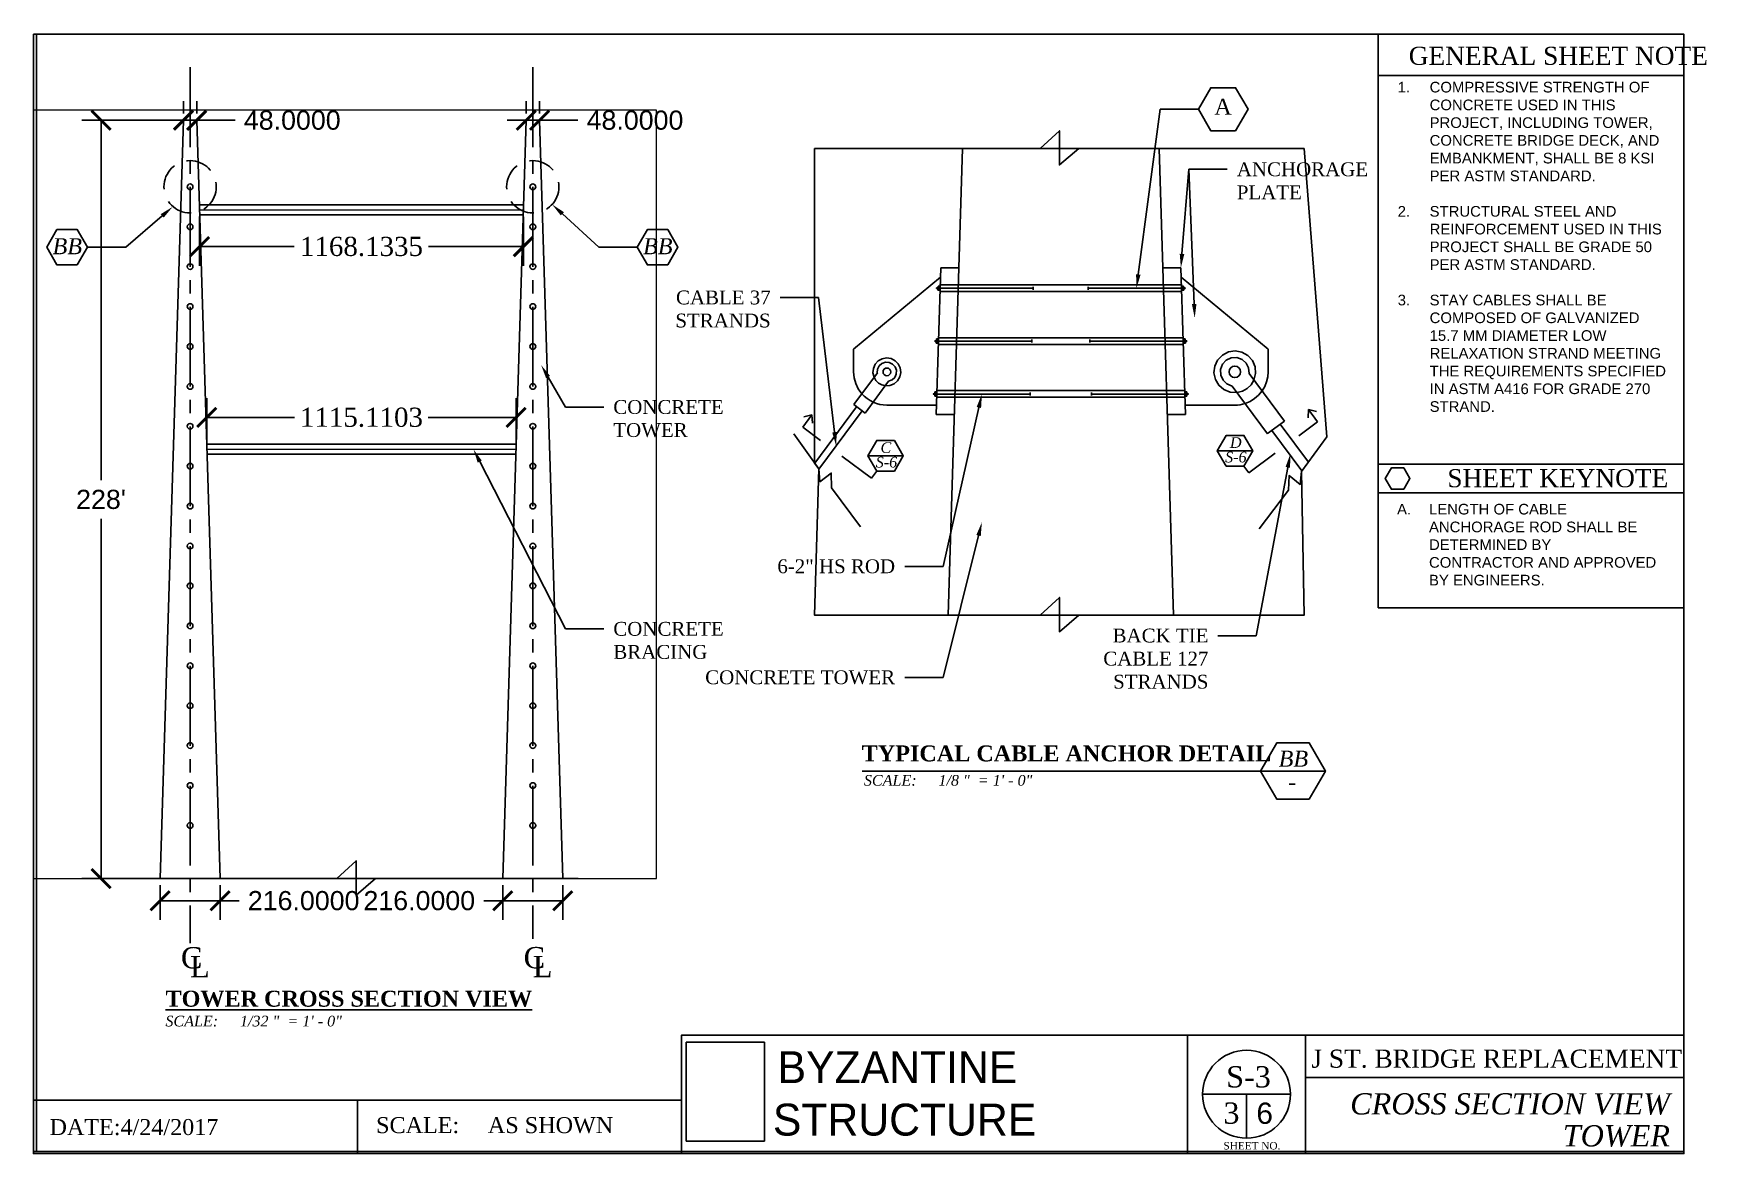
# Paper-space layout 'S-3TOWER CROSS SECTION' of a CAD drawing. Header units: feet, sheet in inches. Extents: x 0 to 15.7, y 0 to 10.5.
# The model-space entities are those that its viewports show. They can reach past a viewport. Long polylines and large blocks are cut down to what shows.
import ezdxf
from ezdxf import colors
from ezdxf.entities.mleader import LeaderData, LeaderLine
from ezdxf.enums import TextEntityAlignment as Align
from ezdxf.math import Vec2, Vec3

# ---------------------------------------------------------------- set-up
doc = ezdxf.new("R2010")
doc.units = ezdxf.units.FT
doc.header["$MEASUREMENT"] = 0
doc.header["$XCLIPFRAME"] = 0
for name, pattern in [('ACAD_ISO03W100', [30, 12, -18]), ('CENTER2', [1.125, 0.75, -0.125, 0.125, -0.125]), ('HIDDEN', [0.375, 0.25, -0.125])]:
    doc.linetypes.add(name, pattern=pattern)
doc.styles.add('Annotative', font='arial.ttf')
doc.styles.add('Bridge 122L', font='times.ttf')
doc.styles.get("Standard").update_dxf_attribs({"font": 'times.ttf'})
doc.styles.add('style1', font='timesi.ttf')
doc.dimstyles.new('Bridge 122L', dxfattribs={"dimtxt": 0.18, "dimasz": 0.18, "dimexe": 0.18, "dimexo": 0.0625, "dimgap": 0.09, "dimtad": 0, "dimtih": 1, "dimtoh": 1, "dimdec": 0, "dimzin": 0, "dimdsep": 46, "dimlunit": 3, "dimtxsty": 'Annotative', "dimblk": 'ARCHTICK', "dimcen": 0.09, "dimadec": 1, "dimazin": 0, "dimtfac": 1, "dimtdec": 0, "dimtofl": 0, "dimtmove": 0, "dimatfit": 3, "dimfxl": 1, "dimtolj": 1, "dimtzin": 0, "dimarcsym": 0})
picture_1 = doc.add_image_def('image1.jpg', size_in_pixel=(215, 288))

# ---------------------------------------------------------------- blocks, each defined once
blk = doc.blocks.new('Sheet Number')
for p, q in [((11.806, 0.557), (10.98, 0.557)), ((11.393, 0.557), (11.393, 0.144))]:
    blk.add_line(p, q)
blk.add_circle((11.393, 0.557), 0.413)
for tag, p in [('S-1', (11.411, 0.721)), ('1', (11.251, 0.38))]:
    blk.add_attdef(tag, text='', height=0.2).set_placement(p, align=Align.MIDDLE)
at = {"style": 'Annotative'}
blk.add_attdef('6', text='', height=0.2, dxfattribs=at).set_placement((11.563, 0.379), align=Align.MIDDLE)
blk = doc.blocks.new('_ArchTick')
at = {"color": 0, "linetype": 'ByBlock', "const_width": 0.15}
blk.add_lwpolyline([(-0.5, -0.5), (0.5, 0.5)], dxfattribs=at)
blk = doc.blocks.new('*D15')
at = {"color": 0, "linetype": 'Continuous', "lineweight": -2, "transparency": 16777216}
for p, q in [((1.559, 8.805), (1.559, 8.341)), ((4.601, 8.8), (4.601, 8.341)), ((1.559, 8.521), (2.449, 8.521)), ((4.601, 8.521), (3.71, 8.521))]:
    blk.add_line(p, q, dxfattribs=at)
at = {"layer": 'Defpoints', "color": 0, "transparency": 16777216}
for p in [(1.559, 8.867), (4.601, 8.863), (1.559, 8.521)]:
    blk.add_point(p, dxfattribs=at)
at = {"color": 0, "lineweight": -2, "transparency": 16777216, "xscale": 0.18, "yscale": 0.18, "zscale": 0.18, "rotation": 180}
blk.add_blockref('_ArchTick', (1.559, 8.521), dxfattribs=at)
at = {"color": 0, "lineweight": -2, "transparency": 16777216, "xscale": 0.18, "yscale": 0.18, "zscale": 0.18}
blk.add_blockref('_ArchTick', (4.601, 8.521), dxfattribs=at)
at = {"color": 0, "transparency": 16777216, "insert": (3.08, 8.521), "char_height": 0.18, "attachment_point": 5, "style": 'Bridge 122L'}
blk.add_mtext('\\A1;1168.1335', dxfattribs=at)
blk = doc.blocks.new('*D16')
at = {"color": 0, "linetype": 'Continuous', "lineweight": -2, "transparency": 16777216}
for p, q in [((1.628, 6.679), (1.628, 7.096)), ((4.532, 6.679), (4.532, 7.096)), ((1.628, 6.916), (2.452, 6.916)), ((4.532, 6.916), (3.708, 6.916))]:
    blk.add_line(p, q, dxfattribs=at)
at = {"layer": 'Defpoints', "color": 0, "transparency": 16777216}
for p in [(1.628, 6.916), (1.628, 6.617), (4.532, 6.616)]:
    blk.add_point(p, dxfattribs=at)
at = {"color": 0, "lineweight": -2, "transparency": 16777216, "xscale": 0.18, "yscale": 0.18, "zscale": 0.18, "rotation": 180}
blk.add_blockref('_ArchTick', (1.628, 6.916), dxfattribs=at)
at = {"color": 0, "lineweight": -2, "transparency": 16777216, "xscale": 0.18, "yscale": 0.18, "zscale": 0.18}
blk.add_blockref('_ArchTick', (4.532, 6.916), dxfattribs=at)
at = {"color": 0, "transparency": 16777216, "insert": (3.08, 6.916), "char_height": 0.18, "attachment_point": 5, "style": 'Bridge 122L'}
blk.add_mtext('\\A1;1115.1103', dxfattribs=at)
blk = doc.blocks.new('*D17')
at = {"color": 0, "linetype": 'Continuous', "lineweight": -2, "transparency": 16777216}
for p, q in [((1.408, 9.708), (0.454, 9.708)), ((0.634, 9.708), (0.634, 6.327)), ((0.634, 2.583), (0.634, 5.963)), ((1.409, 2.583), (0.454, 2.583))]:
    blk.add_line(p, q, dxfattribs=at)
at = {"layer": 'Defpoints', "color": 0, "transparency": 16777216}
for p in [(1.47, 9.708), (0.634, 2.583), (1.471, 2.583)]:
    blk.add_point(p, dxfattribs=at)
at = {"color": 0, "lineweight": -2, "transparency": 16777216, "xscale": 0.18, "yscale": 0.18, "zscale": 0.18}
for p, rotation in [((0.634, 9.708), 90), ((0.634, 2.583), 270)]:
    blk.add_blockref('_ArchTick', p, dxfattribs=dict(at, rotation=rotation))
at = {"color": 0, "transparency": 16777216, "insert": (0.634, 6.145), "char_height": 0.18, "attachment_point": 5, "style": 'Annotative'}
blk.add_mtext("\\A1;228'", dxfattribs=at)
blk = doc.blocks.new('*D18')
at = {"color": 0, "linetype": 'Continuous', "lineweight": -2, "transparency": 16777216}
for p, q in [((4.627, 9.77), (4.627, 9.888)), ((4.752, 9.77), (4.752, 9.888)), ((4.627, 9.708), (4.447, 9.708)), ((4.752, 9.708), (5.112, 9.708))]:
    blk.add_line(p, q, dxfattribs=at)
at = {"layer": 'Defpoints', "color": 0, "transparency": 16777216}
for p in [(4.627, 9.708), (4.752, 9.708), (4.752, 9.708)]:
    blk.add_point(p, dxfattribs=at)
at = {"color": 0, "lineweight": -2, "transparency": 16777216, "xscale": 0.18, "yscale": 0.18, "zscale": 0.18}
blk.add_blockref('_ArchTick', (4.627, 9.708), dxfattribs=at)
at = {"color": 0, "lineweight": -2, "transparency": 16777216, "xscale": 0.18, "yscale": 0.18, "zscale": 0.18, "rotation": 180}
blk.add_blockref('_ArchTick', (4.752, 9.708), dxfattribs=at)
at = {"color": 0, "transparency": 16777216, "insert": (5.649, 9.708), "char_height": 0.18, "attachment_point": 5, "style": 'Annotative'}
blk.add_mtext('\\A1;48.0000', dxfattribs=at)
blk = doc.blocks.new('*D19')
at = {"color": 0, "linetype": 'Continuous', "lineweight": -2, "transparency": 16777216}
for p, q in [((4.408, 2.52), (4.408, 2.195)), ((4.971, 2.52), (4.971, 2.195)), ((4.408, 2.375), (4.228, 2.375)), ((4.971, 2.375), (4.408, 2.375))]:
    blk.add_line(p, q, dxfattribs=at)
at = {"layer": 'Defpoints', "color": 0, "transparency": 16777216}
for p in [(4.408, 2.583), (4.971, 2.583), (4.408, 2.375)]:
    blk.add_point(p, dxfattribs=at)
at = {"color": 0, "lineweight": -2, "transparency": 16777216, "xscale": 0.18, "yscale": 0.18, "zscale": 0.18, "rotation": 180}
blk.add_blockref('_ArchTick', (4.408, 2.375), dxfattribs=at)
at = {"color": 0, "lineweight": -2, "transparency": 16777216, "xscale": 0.18, "yscale": 0.18, "zscale": 0.18}
blk.add_blockref('_ArchTick', (4.971, 2.375), dxfattribs=at)
at = {"color": 0, "transparency": 16777216, "insert": (3.623, 2.375), "char_height": 0.18, "attachment_point": 5, "style": 'Annotative'}
blk.add_mtext('\\A1;216.0000', dxfattribs=at)
blk = doc.blocks.new('*D20')
at = {"color": 0, "linetype": 'Continuous', "lineweight": -2, "transparency": 16777216}
for p, q in [((1.408, 9.77), (1.408, 9.888)), ((1.533, 9.77), (1.533, 9.888)), ((1.408, 9.708), (1.228, 9.708)), ((1.533, 9.708), (1.893, 9.708))]:
    blk.add_line(p, q, dxfattribs=at)
at = {"layer": 'Defpoints', "color": 0, "transparency": 16777216}
for p in [(1.408, 9.708), (1.408, 9.708), (1.533, 9.708)]:
    blk.add_point(p, dxfattribs=at)
at = {"color": 0, "lineweight": -2, "transparency": 16777216, "xscale": 0.18, "yscale": 0.18, "zscale": 0.18}
blk.add_blockref('_ArchTick', (1.408, 9.708), dxfattribs=at)
at = {"color": 0, "lineweight": -2, "transparency": 16777216, "xscale": 0.18, "yscale": 0.18, "zscale": 0.18, "rotation": 180}
blk.add_blockref('_ArchTick', (1.533, 9.708), dxfattribs=at)
at = {"color": 0, "transparency": 16777216, "insert": (2.43, 9.708), "char_height": 0.18, "attachment_point": 5, "style": 'Annotative'}
blk.add_mtext('\\A1;48.0000', dxfattribs=at)
blk = doc.blocks.new('*D21')
at = {"color": 0, "linetype": 'Continuous', "lineweight": -2, "transparency": 16777216}
for p, q in [((1.189, 2.52), (1.189, 2.195)), ((1.752, 2.52), (1.752, 2.195)), ((1.189, 2.375), (1.752, 2.375)), ((1.752, 2.375), (1.932, 2.375))]:
    blk.add_line(p, q, dxfattribs=at)
at = {"layer": 'Defpoints', "color": 0, "transparency": 16777216}
for p in [(1.189, 2.583), (1.752, 2.583), (1.752, 2.375)]:
    blk.add_point(p, dxfattribs=at)
at = {"color": 0, "lineweight": -2, "transparency": 16777216, "xscale": 0.18, "yscale": 0.18, "zscale": 0.18, "rotation": 180}
blk.add_blockref('_ArchTick', (1.189, 2.375), dxfattribs=at)
at = {"color": 0, "lineweight": -2, "transparency": 16777216, "xscale": 0.18, "yscale": 0.18, "zscale": 0.18}
blk.add_blockref('_ArchTick', (1.752, 2.375), dxfattribs=at)
at = {"color": 0, "transparency": 16777216, "insert": (2.537, 2.375), "char_height": 0.18, "attachment_point": 5, "style": 'Annotative'}
blk.add_mtext('\\A1;216.0000', dxfattribs=at)

msp = doc.modelspace()

# ---------------------------------------------------------------- linework, layer by layer
for p, q in [((609993.95, 602163.18), (610077.95, 604899.18)), ((610077.95, 604899.18), (610125.95, 604899.18)), ((610125.95, 604899.18), (610209.95, 602163.18)), ((611313.95, 604899.18), (611229.95, 602163.18)), ((611361.95, 604899.18), (611313.95, 604899.18)), ((611445.95, 602163.18), (611361.95, 604899.18)), ((611888.7, 604899.18), (611804.7, 602163.18)), ((612020.7, 602163.18), (611936.7, 604899.18)), ((611876.62, 604681.23), (611875.27, 604637.13)), ((611882.01, 604681.23), (611876.62, 604681.23)), ((611943.39, 604681.23), (611948.77, 604681.23)), ((611948.77, 604681.23), (611950.13, 604637.13)), ((611875.79, 604675.17), (611875.43, 604675.17)), ((611875.43, 604675.17), (611875.43, 604675.17)), ((611875.43, 604675), (611875.78, 604675)), ((611904.43, 604675.08), (611875.47, 604675.08)), ((611875.81, 604675.73), (611875.77, 604674.44)), ((611875.77, 604674.44), (611876.42, 604674.44)), ((611876.44, 604675.26), (611875.79, 604675.26)), ((611875.79, 604675.08), (611875.79, 604675.17)), ((611876.43, 604674.91), (611875.79, 604674.91)), ((611875.81, 604675.73), (611876.45, 604675.73)), ((611876.47, 604676.08), (611912.7, 604676.08)), ((611904.43, 604675.08), (611904.43, 604675.53)), ((611904.43, 604675.08), (611904.43, 604675.53)), ((611904.43, 604675.08), (611904.43, 604674.63)), ((611912.7, 604676.08), (611948.93, 604676.08)), ((611920.96, 604675.08), (611920.96, 604675.53)), ((611920.96, 604675.08), (611920.96, 604675.53)), ((611920.96, 604675.08), (611949.92, 604675.08)), ((611920.96, 604675.08), (611920.96, 604674.63)), ((611949.59, 604675.73), (611948.94, 604675.73)), ((611948.96, 604675.26), (611949.6, 604675.26)), ((611948.97, 604674.91), (611949.61, 604674.91)), ((611949.63, 604674.44), (611948.98, 604674.44)), ((611949.59, 604675.73), (611949.63, 604674.44)), ((611949.61, 604675.08), (611949.61, 604675.17)), ((611949.61, 604675.17), (611949.96, 604675.17)), ((611949.96, 604675), (611949.61, 604675)), ((611949.96, 604675.17), (611949.96, 604675.17)), ((611948.99, 604674.08), (611876.4, 604674.09)), ((611875.3, 604659.26), (611874.94, 604659.26)), ((611874.94, 604659.26), (611874.94, 604659.26)), ((611875.32, 604659.83), (611875.28, 604658.53)), ((611875.95, 604659.35), (611875.3, 604659.35)), ((611875.3, 604659.18), (611875.3, 604659.26)), ((611875.32, 604659.83), (611875.97, 604659.83)), ((611875.98, 604660.18), (611912.7, 604660.18)), ((611903.95, 604659.18), (611903.95, 604659.63)), ((611903.95, 604659.18), (611903.95, 604659.63)), ((611912.7, 604660.18), (611949.42, 604660.18)), ((611921.45, 604659.18), (611921.45, 604659.63)), ((611921.45, 604659.18), (611921.45, 604659.63)), ((611950.08, 604659.83), (611949.43, 604659.83)), ((611949.44, 604659.35), (611950.09, 604659.35)), ((611950.08, 604659.83), (611950.12, 604658.53)), ((611950.1, 604659.18), (611950.1, 604659.26)), ((611950.1, 604659.26), (611950.45, 604659.26)), ((611950.45, 604659.26), (611950.45, 604659.26)), ((611874.94, 604659.1), (611875.3, 604659.1)), ((611903.95, 604659.18), (611874.98, 604659.18)), ((611875.28, 604658.53), (611875.93, 604658.53)), ((611875.94, 604659), (611875.3, 604659)), ((611949.48, 604658.18), (611875.92, 604658.18)), ((611903.95, 604659.18), (611903.95, 604658.73)), ((611921.45, 604659.18), (611950.41, 604659.18)), ((611921.45, 604659.18), (611921.45, 604658.73)), ((611949.46, 604659), (611950.1, 604659)), ((611950.12, 604658.53), (611949.47, 604658.53)), ((611950.45, 604659.1), (611950.1, 604659.1)), ((611857.55, 604649.62), (611850.47, 604640.07)), ((611969.28, 604649.47), (611979.9, 604635.13)), ((611860.95, 604647.09), (611853.86, 604637.54)), ((611949.91, 604644.28), (611875.49, 604644.28)), ((611964.18, 604645.67), (611974.81, 604631.34)), ((611851.32, 604639.44), (611835.33, 604617.96)), ((611853.87, 604637.55), (611850.48, 604640.08)), ((611874.81, 604643.35), (611874.46, 604643.35)), ((611874.46, 604643.35), (611874.46, 604643.35)), ((611874.46, 604643.19), (611874.81, 604643.19)), ((611903.46, 604643.27), (611874.5, 604643.27)), ((611874.83, 604643.92), (611874.79, 604642.62)), ((611874.79, 604642.62), (611875.44, 604642.62)), ((611875.46, 604643.44), (611874.81, 604643.44)), ((611874.81, 604643.27), (611874.81, 604643.35)), ((611875.45, 604643.09), (611874.81, 604643.09)), ((611874.83, 604643.92), (611875.48, 604643.92)), ((611875.43, 604642.29), (611912.7, 604642.27)), ((611903.46, 604643.27), (611903.46, 604643.72)), ((611903.46, 604643.27), (611903.46, 604643.72)), ((611903.46, 604643.27), (611903.46, 604642.82)), ((611912.7, 604642.27), (611949.97, 604642.29)), ((611921.94, 604643.27), (611921.94, 604643.72)), ((611921.94, 604643.27), (611921.94, 604643.72)), ((611921.94, 604643.27), (611950.9, 604643.27)), ((611921.94, 604643.27), (611921.94, 604642.82)), ((611950.57, 604643.92), (611949.92, 604643.92)), ((611949.93, 604643.44), (611950.58, 604643.44)), ((611949.94, 604643.09), (611950.59, 604643.09)), ((611950.61, 604642.62), (611949.96, 604642.62)), ((611950.57, 604643.92), (611950.61, 604642.62)), ((611950.59, 604643.27), (611950.59, 604643.35)), ((611950.59, 604643.35), (611950.94, 604643.35)), ((611950.94, 604643.19), (611950.59, 604643.19)), ((611950.94, 604643.35), (611950.94, 604643.35)), ((611853.02, 604638.18), (611837.32, 604617.09)), ((611880.65, 604637.13), (611875.27, 604637.13)), ((611944.74, 604637.13), (611950.13, 604637.13)), ((611974.79, 604631.36), (611979.89, 604635.15)), ((611978.62, 604634.19), (612002.61, 604601.98)), ((611976.07, 604632.31), (611999.62, 604600.67)), ((610135.33, 604593.64), (611304.57, 604593.64)), ((610719.92, 604557.64), (610136.43, 604557.64)), ((611303.46, 604557.64), (610719.92, 604557.64)), ((610719.95, 603730.12), (610161.84, 603730.12)), ((611278.06, 603730.12), (610719.95, 603730.12)), ((610162.95, 603694.12), (611276.95, 603694.12)), ((610209.95, 602163.18), (609993.95, 602163.18)), ((610209.95, 602163.18), (611229.95, 602163.18)), ((611229.95, 602163.18), (611205.95, 602163.18)), ((611229.95, 602163.18), (611445.95, 602163.18)), ((611229.95, 602163.18), (611253.95, 602163.18))]:
    msp.add_line(p, q)
at = {"linetype": 'HIDDEN'}
for p, q in [((610135.85, 604576.53), (611303.99, 604574.75)), ((610162.39, 603712.17), (611277.5, 603712.06))]:
    msp.add_line(p, q, dxfattribs=at)
for points in [[(611876.54, 604678.38), (611850.41, 604656.72), (611850.41, 604649.93, 0.181922), (611852.89, 604643.34, 0.181922)], [(611948.86, 604678.38), (611974.98, 604656.72), (611974.98, 604649.93, -0.153726), (611973.18, 604644.2, -0.153726)], [(611856.3, 604640.82, 0.10647), (611860.41, 604639.93), (611875.36, 604639.93)], [(611968.08, 604640.42, -0.07873), (611964.98, 604639.93), (611950.04, 604639.93)]]:
    msp.add_lwpolyline(points, format="xyb")
msp.add_lwpolyline([(611973.18, 604644.2, -0.163021), (611968.08, 604640.42, -0.107081)], format="xyb", dxfattribs=at)
at = {"linetype": 'ACAD_ISO03W100'}
msp.add_lwpolyline([(611852.89, 604643.34, 0.107081), (611856.3, 604640.82, 0.107081)], format="xyb", dxfattribs=at)
for centre, radius in [((610101.95, 604659.18), 10.26), ((611337.95, 604659.18), 10.26), ((611860.41, 604649.93), 1.15), ((611964.98, 604649.93), 1.72), ((610101.95, 604515.18), 10.26), ((611337.95, 604515.18), 10.26), ((610101.95, 604371.18), 10.26), ((611337.95, 604371.18), 10.26), ((610101.95, 604227.18), 10.26), ((611337.95, 604227.18), 10.26), ((610101.95, 604083.18), 10.26), ((611337.95, 604083.18), 10.26), ((610101.95, 603939.18), 10.26), ((611337.95, 603939.18), 10.26), ((610101.95, 603795.18), 10.26), ((611337.95, 603795.18), 10.26), ((610101.95, 603651.18), 10.26), ((611337.95, 603651.18), 10.26), ((610101.95, 603507.18), 10.26), ((611337.95, 603507.18), 10.26), ((610101.95, 603363.18), 10.26), ((611337.95, 603363.18), 10.26), ((610101.95, 603219.18), 10.26), ((611337.95, 603219.18), 10.26), ((610101.95, 603075.18), 10.26), ((611337.95, 603075.18), 10.26), ((610101.95, 602931.18), 10.26), ((611337.95, 602931.18), 10.26), ((610101.95, 602787.18), 10.26), ((611337.95, 602787.18), 10.26), ((610101.95, 602643.18), 10.26), ((611337.95, 602643.18), 10.26), ((610101.95, 602499.18), 10.26), ((611337.95, 602499.18), 10.26), ((610101.95, 602355.18), 10.26), ((611337.95, 602355.18), 10.26)]:
    msp.add_circle(centre, radius)
for centre, radius, start, end in [((611875.43, 604675.09), 0.0811, 90, 270), ((611949.96, 604675.09), 0.0811, 270, 90), ((611874.94, 604659.18), 0.0811, 90, 270), ((611950.45, 604659.18), 0.0811, 270, 90), ((611964.98, 604649.93), 6.27, 336.9531, 276.0567), ((611964.98, 604649.93), 4.33, 353.4714, 259.3399), ((611860.41, 604649.93), 4.18, 263.9433, 203.0469), ((611860.41, 604649.93), 2.89, 280.6601, 186.5286), ((611874.46, 604643.27), 0.0811, 90, 270), ((611950.94, 604643.27), 0.0811, 270, 90)]:
    msp.add_arc(centre, radius, start, end)
at = {"linetype": 'HIDDEN'}
for centre, radius, start, end in [((611860.41, 604649.93), 4.18, 203.0469, 263.9433), ((611964.98, 604649.93), 6.27, 276.0567, 336.9531)]:
    msp.add_arc(centre, radius, start, end, dxfattribs=at)

psp = doc.layouts.new('S-3TOWER CROSS SECTION')

# ---------------------------------------------------------------- linework, layer by layer
for p, q in [((0.0281, 10.5236), (0.0281, 0.0204)), ((12.6271, 10.1289), (15.5003, 10.1289)), ((11.118, 6.6036), (11.4505, 6.6036)), ((7.8364, 6.556), (8.169, 6.556)), ((12.6271, 6.2079), (15.5003, 6.2079)), ((7.7836, 3.5939), (12.1338, 3.5939)), ((15.5003, -0.0001), (15.5003, 1.4999)), ((15.5003, 1.4999), (15.5003, 0.9999)), ((10.8375, 1.1137), (11.9475, 1.1137)), ((15.5003, 1.1137), (11.2178, 1.1137)), ((11.9475, 1.1137), (11.9475, -0.0001)), ((15.5003, 0.9999), (15.5003, 0.5999)), ((15.5003, 0.7137), (11.9475, 0.7137)), ((6.0869, 0.4999), (-0.0005, 0.4999)), ((3.0432, 0.4999), (3.0432, -0.0001)), ((15.4969, 0.0204), (0.0009, 0.0204)), ((11.5003, -0.0001), (12.1003, -0.0001))]:
    psp.add_line(p, q)
at = {"linetype": 'CENTER2'}
for p, q in [((1.4702, 10.2062), (1.4711, 1.9763)), ((4.6897, 10.2062), (4.6897, 2.0174)), ((7.2247, 6.8232), (7.3104, 6.9391)), ((7.3104, 6.9391), (7.2345, 6.9204)), ((7.3104, 6.9391), (7.3148, 6.8609)), ((11.9742, 6.9898), (11.9699, 6.9117)), ((12.0599, 6.874), (11.9742, 6.9898)), ((11.9742, 6.9898), (12.0501, 6.9711)), ((7.3922, 6.6993), (7.2247, 6.8232)), ((11.8825, 6.7427), (12.0599, 6.874)), ((7.5922, 6.5514), (7.8704, 6.3455)), ((11.4143, 6.3963), (11.3674, 6.4596)), ((11.6617, 6.5794), (11.4143, 6.3963)), ((7.8704, 6.3455), (7.9173, 6.4089))]:
    psp.add_line(p, q, dxfattribs=at)
for points in [[(-0.0005, 10.5155), (-0.0005, -0.0001), (15.5003, -0.0001), (15.5003, 10.5155)], [(15.5003, 10.5155), (15.5003, 6.477), (12.6271, 6.477), (12.6271, 10.5155)], [(11.2898, 9.6095), (11.4063, 9.8113), (11.2898, 10.0131), (11.0568, 10.0131), (10.9404, 9.8113), (11.0568, 9.6095)], [(0.4107, 8.3496), (0.5062, 8.5149), (0.4107, 8.6803), (0.2197, 8.6803), (0.1242, 8.5149), (0.2197, 8.3496)], [(5.9566, 8.3496), (6.0521, 8.5149), (5.9566, 8.6803), (5.7656, 8.6803), (5.6702, 8.5149), (5.7656, 8.3496)], [(7.9196, 6.412), (7.8364, 6.556), (7.9196, 6.7), (8.0858, 6.7), (8.169, 6.556), (8.0858, 6.412)], [(11.2011, 6.4596), (11.118, 6.6036), (11.2011, 6.7476), (11.3674, 6.7476), (11.4505, 6.6036), (11.3674, 6.4596)], [(12.6271, 5.1284), (12.6271, 6.477), (15.5003, 6.477), (15.5003, 5.1284)], [(12.8693, 6.2405), (12.9272, 6.3408), (12.8693, 6.4412), (12.7534, 6.4412), (12.6954, 6.3408), (12.7534, 6.2405)], [(11.9815, 3.33), (12.1338, 3.5939), (11.9815, 3.8578), (11.6767, 3.8578), (11.5244, 3.5939), (11.6767, 3.33)]]:
    psp.add_lwpolyline(points, close=True)
for points in [[(11.291, 9.4419), (9.8163, 9.4419), (9.6346, 9.2881), (9.6346, 9.6094), (9.4529, 9.4419), (7.9665, 9.4419)], [(7.1395, 6.7611), (7.3762, 6.4322), (7.3855, 6.3113), (7.4919, 6.3929), (7.4954, 6.2546), (7.7662, 5.8884)], [(12.1478, 6.7341), (11.9076, 6.4078), (11.897, 6.2871), (11.7915, 6.3698), (11.7865, 6.2316), (11.5118, 5.8682)], [(11.291, 5.0567), (9.8163, 5.0567), (9.6346, 4.9029), (9.6346, 5.2243), (9.4529, 5.0567), (7.9665, 5.0567)], [(5.1159, 2.5827), (3.2118, 2.5827), (3.0301, 2.4289), (3.0301, 2.7502), (2.8484, 2.5827), (1.0402, 2.5827)], [(11.2178, 1.1137), (6.0869, 1.1137), (6.0869, -0.0001)], [(10.8375, 1.1137), (10.8375, -0.0001)]]:
    psp.add_lwpolyline(points)
at = {"linetype": 'HIDDEN'}
for centre in [(1.4706, 9.0827), (4.6893, 9.0827)]:
    psp.add_circle(centre, 0.2457, dxfattribs=at)
at = {"layer": 'Defpoints'}
psp.add_lwpolyline([(7.3362, 6.4878), (7.3762, 6.4322), (7.3362, 5.0567), (11.933, 5.0567), (11.9076, 6.4078), (12.1478, 6.7341), (11.933, 9.4419), (7.3362, 9.4419), (7.3362, 6.4878)], close=True, dxfattribs=at)

# ---------------------------------------------------------------- block references
psp.add_blockref('Sheet Number', (-0.0005, -0.0001)).add_auto_attribs({'6': '6', '1': '3', 'S-1': 'S-3'})

# ---------------------------------------------------------------- texts
for s, width, gutter_width, heights, insert, char_height, attachment_point in [('GENERAL SHEET NOTE', 3.036309, 1, [0.1738], (15.7252, 10.2261), 0.17, 9), ('\\pi-0.3,l0.4,t0.4;{\\fArial|b0|i0|c0|p34;1.^ICOMPRESSIVE STRENGTH OF CONCRETE USED IN THIS PROJECT, INCLUDING TOWER, CONCRETE BRIDGE DECK, AND EMBANKMENT, SHALL BE 8 KSI PER ASTM STANDARD.\\P\\P2.^ISTRUCTURAL STEEL AND REINFORCEMENT USED IN THIS PROJECT SHALL BE GRADE 50 PER ASTM STANDARD.  \\P\\P3.^ISTAY CABLES SHALL BE COMPOSED OF GALVANIZED 15.7 MM DIAMETER LOW RELAXATION STRAND MEETING THE REQUIREMENTS SPECIFIED IN ASTM A416 FOR GRADE 270 STRAND. }', 2.649806, 0.75, [0], (12.7119, 10.0691), 0.1, 1), ('SHEET KEYNOTE', 2.339618, 1, [0.1026], (15.3533, 6.2576), 0.17, 9), ('\\pi-0.3,l0.5,t0.5;{\\fArial|b0|i0|c0|p34;A.^ILENGTH OF CABLE ANCHORAGE ROD SHALL BE DETERMINED BY CONTRACTOR AND APPROVED BY ENGINEERS.  }', 2.649806, 0.75, [0], (12.606, 6.104), 0.1, 1), ('{\\fTimes New Roman|b1|i0|c0|p18;TYPICAL CABLE ANCHOR DETAIL \\L              }', 4.155379, 0.75, [0], (7.7785, 3.8344), 0.15, 1), ('{\\fTimes New Roman|b1|i0|c0|p18;\\LTOWER CROSS SECTION VIEW}', 5.288021, 0.75, [0], (1.24, 1.5297), 0.15, 1), ('J ST. BRIDGE REPLACEMENT', 4.282502, 1, [0], (15.4825, 0.8028), 0.17, 9), ('SHEET NO.', 0.734832, 1, [0], (11.1755, 0.1082), 0.07, 1)]:
    psp.add_mtext_dynamic_manual_height_columns(s, width=width, gutter_width=gutter_width, heights=heights, dxfattribs=dict(insert=insert, char_height=char_height, attachment_point=attachment_point))
at = {"insert": (11.0895, 9.9106), "char_height": 0.15, "attachment_point": 1, "style": 'Bridge 122L'}
psp.add_mtext('A', dxfattribs=at)
at = {"linetype": 'ACAD_ISO03W100', "lineweight": 100, "char_height": 0.15, "attachment_point": 1, "style": 'style1'}
for s, insert in [('BB', (0.1788, 8.5998)), ('BB', (5.7248, 8.5998)), ('BB', (11.6938, 3.785)), ('-', (11.782, 3.5671))]:
    psp.add_mtext_dynamic_manual_height_columns(s, width=0.2, gutter_width=1, heights=[0], dxfattribs=dict(at, insert=insert))
at = {"attachment_point": 1}
for s, width, gutter_width, insert, char_height, style in [('C', 0.249381, 1, (7.9547, 6.6824), 0.1, 'style1'), ('D', 0.249381, 1, (11.2362, 6.7301), 0.1, 'style1'), ('S-6', 0.249381, 1, (7.9098, 6.5459), 0.1, 'style1'), ('S-6', 0.249381, 1, (11.1913, 6.5936), 0.1, 'style1'), ('\\A1;\\pi-0.3,l0.4,t0.8;{\\fTimes New Roman|b0|i1|c0|p18;SCALE:^I1/8 "  = 1\' - 0"}', 2.83997, 0.75, (7.6988, 3.5564), 0.1, 'Bridge 122L'), ('\\A1;\\pi-0.3,l0.4,t0.8;{\\fTimes New Roman|b0|i1|c0|p18;SCALE:^I1/32 "  = 1\' - 0"}', 2.83997, 0.75, (1.1388, 1.2945), 0.1, 'Bridge 122L'), ('\\pi-0.45,l0.6,t1.2;SCALE:^IAS SHOWN ', 3.610623, 0.75, (3.0674, 0.342), 0.15, 'Bridge 122L')]:
    psp.add_mtext_dynamic_manual_height_columns(s, width=width, gutter_width=gutter_width, heights=[0], dxfattribs=dict(at, insert=insert, char_height=char_height, style=style))
at = {"linetype": 'CENTER2', "char_height": 0.2, "attachment_point": 1}
for s, insert in [('C', (1.3841, 1.9395)), ('C', (4.6027, 1.9403)), ('L', (1.4711, 1.856)), ('L', (4.6897, 1.8568))]:
    psp.add_mtext_dynamic_manual_height_columns(s, width=1.004548, gutter_width=1, heights=[0], dxfattribs=dict(at, insert=insert))
at = {"char_height": 0.3, "attachment_point": 1}
for s, insert, width in [('{\\fHarrington|b0|i0|c0|p82;BYZANTINE}', (6.9884, 0.9615), 2.788093), ('{\\fBankGothic Lt BT|b0|i0|c0|p34;STRUCTURE}', (6.9439, 0.4688), 2.070423)]:
    psp.add_mtext(s, dxfattribs=dict(at, insert=insert, width=width))
at = {"insert": (15.3693, 0.0622), "char_height": 0.2, "attachment_point": 9, "line_spacing_factor": 0.9}
psp.add_mtext_dynamic_manual_height_columns('{\\fTimes New Roman|b0|i1|c0|p18;CROSS SECTION VIEW \\PTOWER }', width=2.969082, gutter_width=1, heights=[0], dxfattribs=at)
psp.add_attdef('DATE:4/24/2017', (0.1503, 0.1739), '', height=0.15)

# ---------------------------------------------------------------- dimensions: what is measured, and where the dimension line sits
dim = psp.add_linear_dim(base=(0.6338, 2.5827), p1=(1.4703, 9.7077), p2=(1.4711, 2.5827), angle=90, dimstyle='Bridge 122L', override={"dimlfac": -384})
dim.commit()
dim.dimension.update_dxf_attribs({"geometry": '*D17', "text_midpoint": (0.6338, 6.1452)})
for base, p1, p2, override, picture, middle in [((1.4081, 9.7077), (1.5331, 9.7077), (1.4081, 9.7077), {"dimlfac": -384}, '*D20', (2.4299, 9.7077)), ((1.5589, 8.5208), (4.6009, 8.8628), (1.5589, 8.8675), {"dimlfac": -384, "dimtxsty": 'Bridge 122L'}, '*D15', (3.0799, 8.5208))]:
    dim = psp.add_linear_dim(base=base, p1=p1, p2=p2, dimstyle='Bridge 122L', override=override)
    dim.commit()
    dim.dimension.update_dxf_attribs({"geometry": picture, "text_midpoint": middle, "dimtype": 160})
for base, p1, p2, override, picture, middle in [((4.7518, 9.7077), (4.6268, 9.7077), (4.7518, 9.7077), {"dimlfac": -384}, '*D18', (5.6487, 9.7077)), ((1.628, 6.916), (4.5319, 6.6163), (1.628, 6.6165), {"dimlfac": -384, "dimtxsty": 'Bridge 122L'}, '*D16', (3.0799, 6.916)), ((1.7518, 2.3748), (1.1893, 2.5827), (1.7518, 2.5827), {"dimlfac": -384}, '*D21', (2.5365, 2.3748)), ((4.4081, 2.3748), (4.9706, 2.5827), (4.4081, 2.5827), {"dimlfac": -384}, '*D19', (3.6234, 2.3748))]:
    dim = psp.add_linear_dim(base=base, p1=p1, p2=p2, dimstyle='Bridge 122L', override=override)
    dim.commit()
    dim.dimension.update_dxf_attribs({"geometry": picture, "text_midpoint": middle})

# ---------------------------------------------------------------- pictures from other files: only their frames are drawn
image = psp.add_image(picture_1, insert=(6.1292, 0.0747), size_in_units=(0.7465, 1))
image.set_boundary_path([(-0.136, 7.204), (211.36, 275.77)])
image.dxf.flags = 15

# ---------------------------------------------------------------- leaders
ml = psp.add_multileader_mtext('Standard')
ml.set_content('', color=256, style='Bridge 122L')
ml.set_leader_properties()
ml.build(insert=Vec2(0, 0))
ml.multileader.update_dxf_attribs({"dogleg_length": 0.36, "arrow_head_size": 0.13})
ctx = ml.context
ctx.base_point, ctx.char_height, ctx.arrow_head_size, ctx.landing_gap_size, ctx.plane_origin = Vec3(10.9404, 9.8113), 0.13, 0.13, 0.09, Vec3(10.359, 8.1303)
notes = []
notes.append((ctx, [(0, (1, 1, 0), (10.5804, 9.8113), (1, 0), 0.36, [(0, [(10.359, 8.1303)], 0, [])])]))
ctx.mtext.insert, ctx.mtext.flow_direction = Vec3(11.0304, 9.8763), 5
ml = psp.add_multileader_mtext('Standard')
ml.set_content('', color=256)
ml.set_leader_properties()
ml.build(insert=Vec2(0, 0))
ml.multileader.update_dxf_attribs({"dogleg_length": 0.36, "arrow_head_size": 0.13})
ctx = ml.context
ctx.base_point, ctx.char_height, ctx.arrow_head_size, ctx.landing_gap_size, ctx.plane_origin = Vec3(11.2111, 9.2476), 0.13, 0.13, 0.09, Vec3(10.7756, 8.3222)
notes.append((ctx, [(0, (1, 1, 0), (10.8511, 9.2476), (1, 0), 0.36, [(0, [(10.7756, 8.3222)], 0, [])])]))
ctx.mtext.insert, ctx.mtext.flow_direction = Vec3(11.3011, 9.3126), 5
ml = psp.add_multileader_mtext('Standard')
ml.set_content('ANCHORAGE PLATE ', color=256)
ml.set_leader_properties()
ml.build(insert=Vec2(0, 0))
ml.multileader.update_dxf_attribs({"dogleg_length": 0.36, "arrow_head_size": 0.13})
ctx = ml.context
ctx.base_point, ctx.char_height, ctx.arrow_head_size, ctx.landing_gap_size, ctx.plane_origin = Vec3(11.2111, 9.2476), 0.13, 0.13, 0.09, Vec3(11.0638, 7.7049)
notes.append((ctx, [(0, (1, 1, 0), (10.8511, 9.2476), (1, 0), 0.36, [(0, [(10.9056, 7.8511)], 0, [])])]))
ctx.mtext.insert, ctx.mtext.width, ctx.mtext.flow_direction = Vec3(11.3011, 9.3126), 1.220162, 5
ml = psp.add_multileader_mtext('Standard')
ml.set_content('', color=256)
ml.set_leader_properties()
ml.build(insert=Vec2(0, 0))
ml.multileader.update_dxf_attribs({"dogleg_length": 0.36, "arrow_head_size": 0.13})
ctx = ml.context
ctx.base_point, ctx.char_height, ctx.arrow_head_size, ctx.landing_gap_size, ctx.plane_origin = Vec3(0.3262, 8.5149), 0.13, 0.13, 0.09, Vec3(1.4706, 9.0827)
ctx.text_align_type = 2
notes.append((ctx, [(1, (1, 1, 0), (0.8662, 8.5149), (-1, 0), 0.36, [(0, [(1.3065, 8.8944)], 0, [])])]))
ctx.mtext.insert, ctx.mtext.alignment, ctx.mtext.flow_direction = Vec3(0.4162, 8.5799), 3, 5
ml = psp.add_multileader_mtext('Standard')
ml.set_content('', color=256)
ml.set_leader_properties()
ml.build(insert=Vec2(0, 0))
ml.multileader.update_dxf_attribs({"dogleg_length": 0.36, "arrow_head_size": 0.13})
ctx = ml.context
ctx.base_point, ctx.char_height, ctx.arrow_head_size, ctx.landing_gap_size, ctx.plane_origin = Vec3(5.6702, 8.5149), 0.13, 0.13, 0.09, Vec3(4.6893, 9.0827)
notes.append((ctx, [(0, (1, 1, 0), (5.3102, 8.5149), (1, 0), 0.36, [(0, [(4.8707, 8.9168)], 0, [])])]))
ctx.mtext.insert, ctx.mtext.flow_direction = Vec3(5.7602, 8.5799), 5
ml = psp.add_multileader_mtext('Standard')
ml.set_content('CABLE 37 STRANDS', color=256, style='Bridge 122L')
ml.set_leader_properties()
ml.build(insert=Vec2(0, 0))
ml.multileader.update_dxf_attribs({"dogleg_length": 0.36, "arrow_head_size": 0.13})
ctx = ml.context
ctx.base_point, ctx.char_height, ctx.arrow_head_size, ctx.landing_gap_size, ctx.plane_origin = Vec3(5.9794, 8.0416), 0.13, 0.13, 0.09, Vec3(7.5381, 6.6475)
ctx.text_align_type = 2
notes.append((ctx, [(0, (1, 1, 0), (7.3731, 8.0416), (-1, 0), 0.36, [(0, [(7.5381, 6.6475)], 0, [])])]))
ctx.mtext.insert, ctx.mtext.width, ctx.mtext.alignment, ctx.mtext.flow_direction = Vec3(6.9231, 8.1081), 0.999329, 3, 5
ml = psp.add_multileader_mtext('Standard')
ml.set_content('CONCRETE TOWER', color=256)
ml.set_leader_properties()
ml.build(insert=Vec2(0, 0))
ml.multileader.update_dxf_attribs({"dogleg_length": 0.36, "arrow_head_size": 0.13})
ctx = ml.context
ctx.base_point, ctx.char_height, ctx.arrow_head_size, ctx.landing_gap_size, ctx.plane_origin = Vec3(5.3552, 7.0127), 0.13, 0.13, 0.09, Vec3(4.7676, 7.408)
notes.append((ctx, [(0, (1, 1, 0), (4.9952, 7.0127), (1, 0), 0.36, [(0, [(4.7676, 7.408)], 0, [])])]))
ctx.mtext.insert, ctx.mtext.width, ctx.mtext.flow_direction = Vec3(5.4452, 7.0791), 1.062832, 5
ml = psp.add_multileader_mtext('Standard')
ml.set_content('6-2" HS ROD', color=256)
ml.set_leader_properties()
ml.build(insert=Vec2(0, 0))
ml.multileader.update_dxf_attribs({"dogleg_length": 0.36, "arrow_head_size": 0.13})
ctx = ml.context
ctx.base_point, ctx.char_height, ctx.arrow_head_size, ctx.landing_gap_size, ctx.plane_origin = Vec3(6.9363, 5.5162), 0.13, 0.13, 0.09, Vec3(10.2306, 7.1051)
ctx.text_align_type = 2
notes.append((ctx, [(1, (1, 1, 0), (8.5416, 5.5162), (-1, 0), 0.36, [(0, [(8.907, 7.1361)], 0, [])])]))
ctx.mtext.insert, ctx.mtext.alignment, ctx.mtext.flow_direction = Vec3(8.0916, 5.5827), 3, 5
ml = psp.add_multileader_mtext('Standard')
ml.set_content('CONCRETE\\PBRACING ', color=256)
ml.set_leader_properties()
ml.build(insert=Vec2(0, 0))
ml.multileader.update_dxf_attribs({"dogleg_length": 0.36, "arrow_head_size": 0.13})
ctx = ml.context
ctx.base_point, ctx.char_height, ctx.arrow_head_size, ctx.landing_gap_size, ctx.plane_origin = Vec3(5.3552, 4.9283), 0.13, 0.13, 0.09, Vec3(3.69, 6.6164)
notes.append((ctx, [(0, (1, 1, 0), (4.9952, 4.9283), (1, 0), 0.36, [(0, [(4.1318, 6.6164)], 0, [])])]))
ctx.mtext.insert, ctx.mtext.width, ctx.mtext.flow_direction = Vec3(5.4452, 4.9947), 1.062832, 5
ml = psp.add_multileader_mtext('Standard')
ml.set_content('BACK TIE CABLE 127 STRANDS', color=256, style='Bridge 122L')
ml.set_leader_properties()
ml.build(insert=Vec2(0, 0))
ml.multileader.update_dxf_attribs({"dogleg_length": 0.36, "arrow_head_size": 0.13})
ctx = ml.context
ctx.base_point, ctx.char_height, ctx.arrow_head_size, ctx.landing_gap_size, ctx.plane_origin = Vec3(9.9946, 4.8654), 0.13, 0.13, 0.09, Vec3(11.7084, 6.8525)
ctx.text_align_type = 2
notes.append((ctx, [(1, (1, 1, 0), (11.4842, 4.8654), (-1, 0), 0.36, [(0, [(11.804, 6.5744)], 0, [])])]))
ctx.mtext.insert, ctx.mtext.width, ctx.mtext.alignment, ctx.mtext.flow_direction = Vec3(11.0342, 4.9318), 1.382404, 3, 5
ml = psp.add_multileader_mtext('Standard')
ml.set_content('CONCRETE TOWER', color=256)
ml.set_leader_properties()
ml.build(insert=Vec2(0, 0))
ml.multileader.update_dxf_attribs({"dogleg_length": 0.36, "arrow_head_size": 0.13})
ctx = ml.context
ctx.base_point, ctx.char_height, ctx.arrow_head_size, ctx.landing_gap_size, ctx.plane_origin = Vec3(6.2634, 4.4735), 0.13, 0.13, 0.09, Vec3(10.4048, 5.9319)
ctx.text_align_type = 2
notes.append((ctx, [(1, (1, 1, 0), (8.5416, 4.4735), (-1, 0), 0.36, [(0, [(8.907, 5.9319)], 0, [])])]))
ctx.mtext.insert, ctx.mtext.alignment, ctx.mtext.flow_direction = Vec3(8.0916, 4.5399), 3, 5
for ctx, leaders in notes:
    for number, flags, end, landing, length, lines in leaders:
        leader = LeaderData()
        leader.index, (leader.has_last_leader_line, leader.has_dogleg_vector, leader.attachment_direction) = number, flags
        leader.last_leader_point, leader.dogleg_vector, leader.dogleg_length = Vec3(end), Vec3(landing), length
        for number, points, colour, breaks in lines:
            line = LeaderLine()
            line.index, line.vertices, line.color, line.breaks = number, Vec3.list(points), colors.encode_raw_color(colour), breaks
            leader.lines.append(line)
        ctx.leaders.append(leader)

# ---------------------------------------------------------------- viewports
at = {"layer": 'Defpoints'}
psp.add_viewport(center=(2.9246, 6.1926), size=(5.8502, 7.21984), view_center_point=(610660.2925, 603549.3856), view_height=2772.41765, dxfattribs=at)
vp = psp.add_viewport(center=(9.742, 7.2493), size=(4.8117, 4.385126), view_center_point=(611915.6981, 604646.8926), view_height=140.324035, status=3, dxfattribs=at)
vp.dxf.flags = 0x10000  # cut along an outline
vp.dxf.clipping_boundary_handle = psp.add_lwpolyline([(7.3362, 6.4878), (7.3762, 6.4322), (7.3362, 5.0567), (11.933, 5.0567), (11.9076, 6.4078), (12.1478, 6.7341), (11.933, 9.4419), (7.3362, 9.4419), (7.3362, 6.4878)], format="xyb", close=True, dxfattribs={"invisible": 1}).dxf.handle

doc.saveas('drawing.dxf')
